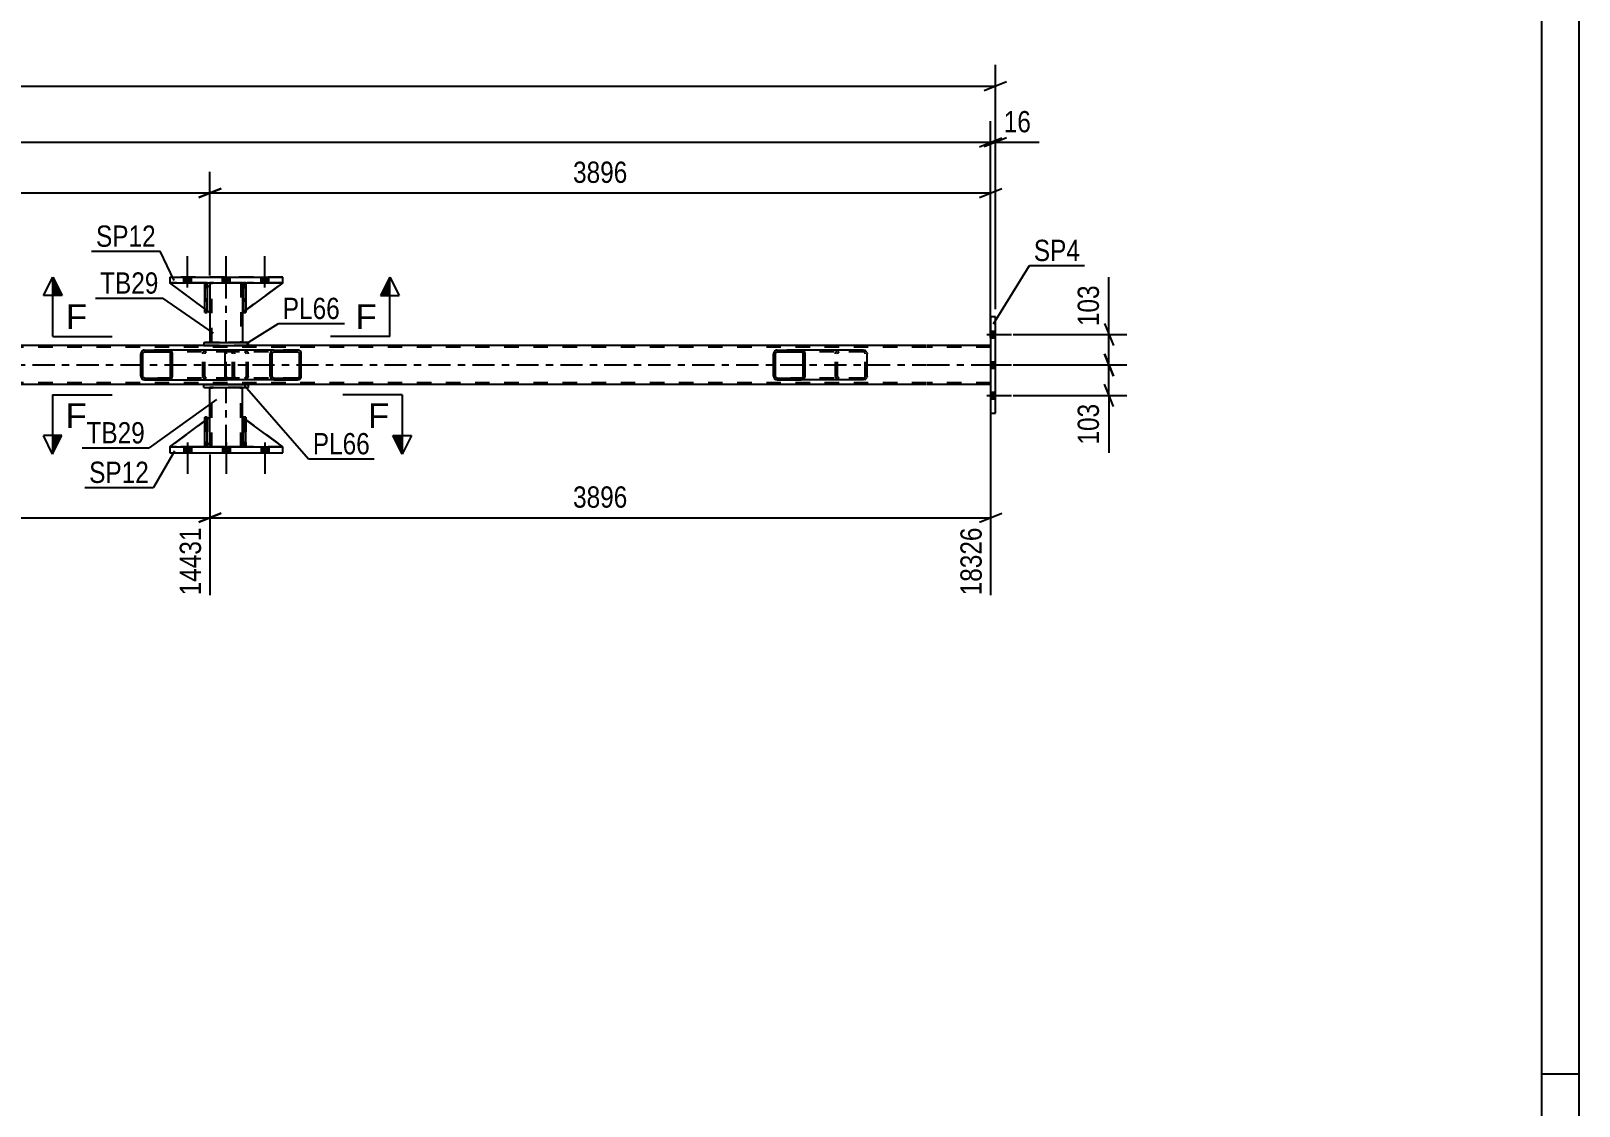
# Model space of a CAD drawing. Header units: millimetres. Extents: x 0 to 841, y 0 to 594.
# Drawn here: x 632.7 to 841, y 144.7 to 289.4 of the extents above; entities that cross this region are included whole.
import ezdxf

# ---------------------------------------------------------------- set-up
doc = ezdxf.new("R2010")
doc.units = ezdxf.units.MM
doc.linetypes.add('DXK_LINE_DOT2', pattern=[3.9198, 1.9599, -1.9599])
doc.linetypes.add('DXK_LINE_DOT3', pattern=[5.9187, 2.979, -0.9799, 0.9799, -0.9799])
doc.styles.add('Arial', font='ARIAL.TTF', dxfattribs={"height": 0.2})
doc.styles.add('Arial Narrow', font='ARIALN.TTF', dxfattribs={"height": 0.2})

# ---------------------------------------------------------------- blocks, each defined once
blk = doc.blocks.new('Unknown-389786769-1133 - 25525')
at = {"color": 5, "linetype": 'Continuous'}
for p, q in [((841, 0), (841, 594)), ((836, 5), (836, 589)), ((841, 149), (836, 149))]:
    blk.add_line(p, q, dxfattribs=at)
blk = doc.blocks.new('Bolt-389786769-3543 - 3540')
at = {"linetype": 'Continuous'}
for points in [[(654.27, 233.44), (653.23, 233.44), (653.23, 232.64), (654.27, 232.64)], [(654.27, 233.44), (653.23, 233.44), (653.23, 232.64), (654.27, 232.64)], [(654.27, 233.44), (653.23, 233.44), (653.23, 232.64), (654.27, 232.64)], [(659.47, 233.44), (658.43, 233.44), (658.43, 232.64), (659.47, 232.64)], [(659.47, 233.44), (658.43, 233.44), (658.43, 232.64), (659.47, 232.64)], [(664.67, 233.44), (663.63, 233.44), (663.63, 232.64), (664.67, 232.64)], [(664.67, 233.44), (663.63, 233.44), (663.63, 232.64), (664.67, 232.64)], [(664.67, 233.44), (663.63, 233.44), (663.63, 232.64), (664.67, 232.64)]]:
    blk.add_hatch(color=1, dxfattribs=at).paths.add_polyline_path(points)
at = {"color": 1, "linetype": 'Continuous'}
for p, q in [((653.23, 233.44), (653.23, 232.64)), ((653.23, 233.44), (653.23, 232.64)), ((653.23, 233.44), (653.23, 232.64)), ((653.75, 234.04), (653.75, 229.84)), ((653.75, 234.04), (653.75, 229.84)), ((653.75, 234.04), (653.75, 229.84)), ((654.27, 233.44), (654.27, 232.64)), ((654.27, 233.44), (654.27, 232.64)), ((654.27, 233.44), (654.27, 232.64)), ((658.43, 233.44), (658.43, 232.64)), ((658.43, 233.44), (658.43, 232.64)), ((658.95, 234.04), (658.95, 229.84)), ((658.95, 234.04), (658.95, 229.84)), ((659.47, 233.44), (659.47, 232.64)), ((659.47, 233.44), (659.47, 232.64)), ((663.63, 233.44), (663.63, 232.64)), ((663.63, 233.44), (663.63, 232.64)), ((663.63, 233.44), (663.63, 232.64)), ((664.15, 234.04), (664.15, 229.84)), ((664.15, 234.04), (664.15, 229.84)), ((664.15, 234.04), (664.15, 229.84)), ((664.67, 233.44), (664.67, 232.64)), ((664.67, 233.44), (664.67, 232.64)), ((664.67, 233.44), (664.67, 232.64))]:
    blk.add_line(p, q, dxfattribs=at)
blk = doc.blocks.new('Bolt-389786769-3560 - 3540')
at = {"linetype": 'Continuous'}
for points in [[(762.45, 248.14), (762.45, 249.02), (761.81, 249.02), (761.81, 248.14)], [(762.45, 248.14), (762.45, 249.02), (761.81, 249.02), (761.81, 248.14)], [(762.45, 248.14), (762.45, 249.02), (761.81, 249.02), (761.81, 248.14)], [(762.45, 244.04), (762.45, 244.92), (761.81, 244.92), (761.81, 244.04)], [(762.45, 244.04), (762.45, 244.92), (761.81, 244.92), (761.81, 244.04)], [(762.45, 239.94), (762.45, 240.82), (761.81, 240.82), (761.81, 239.94)], [(762.45, 239.94), (762.45, 240.82), (761.81, 240.82), (761.81, 239.94)], [(762.45, 239.94), (762.45, 240.82), (761.81, 240.82), (761.81, 239.94)]]:
    blk.add_hatch(color=1, dxfattribs=at).paths.add_polyline_path(points)
at = {"color": 1, "linetype": 'Continuous'}
for p, q in [((761.29, 248.58), (764.61, 248.58)), ((761.29, 248.58), (764.61, 248.58)), ((761.29, 248.58), (764.61, 248.58)), ((761.81, 249.02), (762.45, 249.02)), ((761.81, 249.02), (762.45, 249.02)), ((761.81, 249.02), (762.45, 249.02)), ((761.81, 248.14), (762.45, 248.14)), ((761.81, 248.14), (762.45, 248.14)), ((761.81, 248.14), (762.45, 248.14)), ((761.29, 244.48), (764.61, 244.48)), ((761.29, 244.48), (764.61, 244.48)), ((761.81, 244.92), (762.45, 244.92)), ((761.81, 244.92), (762.45, 244.92)), ((761.81, 244.04), (762.45, 244.04)), ((761.81, 244.04), (762.45, 244.04)), ((761.29, 240.38), (764.61, 240.38)), ((761.29, 240.38), (764.61, 240.38)), ((761.29, 240.38), (764.61, 240.38)), ((761.81, 240.82), (762.45, 240.82)), ((761.81, 240.82), (762.45, 240.82)), ((761.81, 240.82), (762.45, 240.82)), ((761.81, 239.94), (762.45, 239.94)), ((761.81, 239.94), (762.45, 239.94)), ((761.81, 239.94), (762.45, 239.94))]:
    blk.add_line(p, q, dxfattribs=at)
blk = doc.blocks.new('Bolt-389786769-3544 - 3540')
at = {"linetype": 'Continuous'}
for points in [[(653.23, 255.52), (654.27, 255.52), (654.27, 256.32), (653.23, 256.32)], [(653.23, 255.52), (654.27, 255.52), (654.27, 256.32), (653.23, 256.32)], [(653.23, 255.52), (654.27, 255.52), (654.27, 256.32), (653.23, 256.32)], [(658.43, 255.52), (659.47, 255.52), (659.47, 256.32), (658.43, 256.32)], [(658.43, 255.52), (659.47, 255.52), (659.47, 256.32), (658.43, 256.32)], [(663.63, 255.52), (664.67, 255.52), (664.67, 256.32), (663.63, 256.32)], [(663.63, 255.52), (664.67, 255.52), (664.67, 256.32), (663.63, 256.32)], [(663.63, 255.52), (664.67, 255.52), (664.67, 256.32), (663.63, 256.32)]]:
    blk.add_hatch(color=1, dxfattribs=at).paths.add_polyline_path(points)
at = {"color": 1, "linetype": 'Continuous'}
for p, q in [((653.75, 254.92), (653.75, 259.12)), ((653.75, 254.92), (653.75, 259.12)), ((653.75, 254.92), (653.75, 259.12)), ((658.95, 254.92), (658.95, 259.12)), ((658.95, 254.92), (658.95, 259.12)), ((664.15, 254.92), (664.15, 259.12)), ((664.15, 254.92), (664.15, 259.12)), ((664.15, 254.92), (664.15, 259.12)), ((653.23, 255.52), (653.23, 256.32)), ((653.23, 255.52), (653.23, 256.32)), ((653.23, 255.52), (653.23, 256.32)), ((654.27, 255.52), (654.27, 256.32)), ((654.27, 255.52), (654.27, 256.32)), ((654.27, 255.52), (654.27, 256.32)), ((658.43, 255.52), (658.43, 256.32)), ((658.43, 255.52), (658.43, 256.32)), ((659.47, 255.52), (659.47, 256.32)), ((659.47, 255.52), (659.47, 256.32)), ((663.63, 255.52), (663.63, 256.32)), ((663.63, 255.52), (663.63, 256.32)), ((663.63, 255.52), (663.63, 256.32)), ((664.67, 255.52), (664.67, 256.32)), ((664.67, 255.52), (664.67, 256.32)), ((664.67, 255.52), (664.67, 256.32))]:
    blk.add_line(p, q, dxfattribs=at)
blk = doc.blocks.new('Part-389786769-3571 - 3540')
at = {"color": 2, "linetype": 'Continuous'}
for p, q in [((661.15, 237.44), (661.15, 237.44)), ((661.15, 234.04), (661.15, 237.44)), ((661.28, 237.35), (661.15, 237.44)), ((666.55, 233.44), (661.6, 237.11)), ((661.15, 234.04), (661.15, 234.04)), ((661.28, 233.92), (661.15, 234.04)), ((661.75, 233.44), (661.6, 233.6))]:
    blk.add_line(p, q, dxfattribs=at)
at = {"color": 7, "linetype": 'DXK_LINE_DOT2'}
for p, q in [((661.15, 234.04), (661.15, 237.44)), ((661.6, 237.11), (661.28, 237.35)), ((661.75, 233.44), (661.15, 234.04)), ((661.6, 233.6), (661.28, 233.92)), ((666.55, 233.44), (661.75, 233.44))]:
    blk.add_line(p, q, dxfattribs=at)
blk = doc.blocks.new('Part-389786769-3574 - 3540')
at = {"color": 7, "linetype": 'DXK_LINE_DOT2'}
for p, q in [((661.15, 234.04), (661.15, 237.44)), ((661.15, 237.44), (666.55, 233.44)), ((661.15, 237.44), (661.15, 234.04)), ((661.75, 233.44), (661.15, 234.04)), ((661.15, 234.04), (661.15, 234.04)), ((661.15, 234.04), (661.75, 233.44)), ((666.55, 233.44), (661.75, 233.44))]:
    blk.add_line(p, q, dxfattribs=at)
blk = doc.blocks.new('Part-389786769-3577 - 3540')
at = {"color": 7, "linetype": 'DXK_LINE_DOT2'}
for p, q in [((661.15, 254.92), (661.75, 255.52)), ((661.15, 254.92), (661.15, 251.52)), ((661.6, 255.37), (661.28, 255.05)), ((666.55, 255.52), (661.75, 255.52)), ((661.15, 251.52), (661.6, 251.85))]:
    blk.add_line(p, q, dxfattribs=at)
at = {"color": 2, "linetype": 'Continuous'}
for p, q in [((661.28, 255.05), (661.15, 254.92)), ((661.15, 254.92), (661.15, 251.52)), ((661.15, 254.92), (661.15, 254.92)), ((661.75, 255.52), (661.6, 255.37)), ((666.55, 255.52), (661.6, 251.85)), ((661.28, 251.62), (661.15, 251.52))]:
    blk.add_line(p, q, dxfattribs=at)
blk = doc.blocks.new('Part-389786769-3580 - 3540')
at = {"color": 7, "linetype": 'DXK_LINE_DOT2'}
for p, q in [((661.75, 255.52), (661.15, 254.92)), ((661.15, 251.52), (666.55, 255.52)), ((661.15, 254.92), (661.75, 255.52)), ((661.15, 254.92), (661.15, 251.52)), ((661.15, 254.92), (661.15, 254.92)), ((661.15, 254.92), (661.15, 251.52)), ((666.55, 255.52), (661.75, 255.52))]:
    blk.add_line(p, q, dxfattribs=at)
blk = doc.blocks.new('Part-389786769-3690 - 3540')
at = {"color": 2, "linetype": 'Continuous'}
for p, q in [((651.35, 233.44), (656.08, 236.94)), ((656.75, 237.44), (656.4, 237.18)), ((656.75, 234.04), (656.75, 237.44)), ((656.75, 234.04), (656.4, 233.69))]:
    blk.add_line(p, q, dxfattribs=at)
at = {"color": 7, "linetype": 'DXK_LINE_DOT2'}
for p, q in [((656.4, 237.18), (656.08, 236.94)), ((651.35, 233.44), (651.35, 233.44)), ((656.15, 233.44), (651.35, 233.44)), ((651.35, 233.44), (651.35, 233.44)), ((656.4, 233.69), (656.15, 233.44))]:
    blk.add_line(p, q, dxfattribs=at)
blk = doc.blocks.new('Part-389786769-3696 - 3540')
at = {"color": 2, "linetype": 'Continuous'}
for p, q in [((656.08, 252.02), (651.35, 255.52)), ((656.4, 255.28), (656.75, 254.92)), ((656.75, 254.92), (656.75, 251.52)), ((656.75, 251.52), (656.4, 251.78))]:
    blk.add_line(p, q, dxfattribs=at)
at = {"color": 7, "linetype": 'DXK_LINE_DOT2'}
for p, q in [((656.15, 255.52), (651.35, 255.52)), ((656.4, 255.28), (656.15, 255.52)), ((656.4, 251.78), (656.08, 252.02))]:
    blk.add_line(p, q, dxfattribs=at)
blk = doc.blocks.new('Part-389786769-3634 - 3540')
at = {"color": 7, "linetype": 'DXK_LINE_DOT2'}
for p, q in [((753.19, 246.88), (94.28, 246.88)), ((661.95, 247.12), (655.95, 247.12)), ((761.81, 246.88), (753.29, 246.88)), ((761.81, 247.12), (761.81, 241.84)), ((753.19, 242.08), (94.28, 242.08)), ((761.81, 242.08), (753.29, 242.08))]:
    blk.add_line(p, q, dxfattribs=at)
at = {"color": 2, "linetype": 'Continuous'}
for p, q in [((655.95, 247.12), (491.68, 247.12)), ((753.19, 247.12), (661.95, 247.12)), ((761.81, 247.12), (753.29, 247.12)), ((753.19, 241.84), (236.27, 241.84)), ((761.81, 241.84), (753.29, 241.84))]:
    blk.add_line(p, q, dxfattribs=at)
at = {"color": 7, "linetype": 'DXK_LINE_DOT3'}
for p, q in [((94.28, 244.48), (753.19, 244.48)), ((753.29, 244.48), (761.81, 244.48))]:
    blk.add_line(p, q, dxfattribs=at)
blk = doc.blocks.new('Part-389786769-3745 - 3540')
at = {"color": 7, "linetype": 'DXK_LINE_DOT2'}
for p, q in [((661.28, 254.92), (661.28, 255.52)), ((661.28, 255.52), (661.28, 255.52)), ((661.28, 255.52), (661.28, 251.52)), ((661.28, 255.52), (661.6, 255.52)), ((661.28, 251.52), (661.28, 254.92)), ((661.28, 254.92), (661.6, 254.92)), ((661.6, 255.52), (661.6, 254.92)), ((661.6, 251.52), (661.6, 255.52)), ((661.6, 254.92), (661.6, 251.52)), ((661.28, 251.52), (661.6, 251.52))]:
    blk.add_line(p, q, dxfattribs=at)
blk = doc.blocks.new('Part-389786769-3747 - 3540')
at = {"color": 2, "linetype": 'Continuous'}
for p, q in [((661.6, 255.52), (661.28, 255.52)), ((661.28, 251.52), (661.28, 255.52)), ((661.6, 255.52), (661.6, 255.52)), ((661.6, 255.52), (661.6, 251.52)), ((661.6, 251.52), (661.28, 251.52))]:
    blk.add_line(p, q, dxfattribs=at)
at = {"color": 7, "linetype": 'DXK_LINE_DOT2'}
for p, q in [((661.28, 255.52), (661.28, 254.92)), ((661.6, 254.92), (661.28, 254.92)), ((661.28, 254.92), (661.28, 251.52)), ((661.6, 254.92), (661.6, 255.52)), ((661.6, 251.52), (661.6, 254.92))]:
    blk.add_line(p, q, dxfattribs=at)
blk = doc.blocks.new('Part-389786769-3687 - 3540')
at = {"color": 7, "linetype": 'DXK_LINE_DOT2'}
for p, q in [((656.75, 237.44), (651.35, 233.44)), ((656.75, 234.04), (656.75, 237.44)), ((651.35, 233.44), (656.15, 233.44)), ((656.15, 233.44), (656.75, 234.04))]:
    blk.add_line(p, q, dxfattribs=at)
blk = doc.blocks.new('Part-389786769-3693 - 3540')
at = {"color": 7, "linetype": 'DXK_LINE_DOT2'}
for p, q in [((656.75, 251.52), (651.35, 255.52)), ((651.35, 255.52), (656.15, 255.52)), ((656.15, 255.52), (656.75, 254.92)), ((656.75, 254.92), (656.75, 251.52))]:
    blk.add_line(p, q, dxfattribs=at)
blk = doc.blocks.new('Part-389786769-3744 - 3540')
at = {"color": 2, "linetype": 'Continuous'}
for p, q in [((762.45, 250.98), (761.81, 250.98)), ((761.81, 250.98), (761.81, 237.98)), ((762.45, 237.98), (762.45, 250.98)), ((761.81, 237.98), (762.45, 237.98))]:
    blk.add_line(p, q, dxfattribs=at)
at = {"color": 7, "linetype": 'DXK_LINE_DOT2'}
for p, q in [((761.81, 250.98), (761.81, 237.98)), ((762.45, 237.98), (762.45, 250.98))]:
    blk.add_line(p, q, dxfattribs=at)
blk = doc.blocks.new('Part-389786769-3756 - 3540')
at = {"linetype": 'Continuous'}
h = blk.add_hatch(dxfattribs=at)
h.set_pattern_fill('', scale=0.7, style=0, pattern_type=0)
h.set_pattern_definition([(45, (736.8034, 246.1866), (-1.57154, 1.57154), [])])
h.paths.add_polyline_path([(736.84, 246), (736.8, 246.19), (736.69, 246.34), (736.53, 246.45), (736.33, 246.48), (733.1, 246.48), (732.9, 246.45), (732.74, 246.34), (732.62, 246.19), (732.59, 246), (732.59, 242.96), (732.62, 242.78), (732.74, 242.62), (732.9, 242.52), (733.1, 242.48), (736.33, 242.48), (736.53, 242.52), (736.69, 242.62), (736.8, 242.78), (736.84, 242.96)])
h.paths.add_polyline_path([(736.57, 242.87), (736.51, 242.79), (736.43, 242.74), (736.33, 242.72), (733.1, 242.72), (733, 242.74), (732.92, 242.79), (732.86, 242.87), (732.84, 242.96), (732.84, 246), (732.86, 246.09), (732.92, 246.17), (733, 246.22), (733.1, 246.24), (736.33, 246.24), (736.43, 246.22), (736.51, 246.17), (736.57, 246.09), (736.59, 246), (736.59, 242.96)])
at = {"color": 2, "linetype": 'Continuous'}
for p, q in [((732.62, 246.19), (732.59, 246)), ((732.59, 242.96), (732.59, 246)), ((732.84, 246), (732.86, 246.09)), ((732.84, 242.96), (732.84, 246)), ((732.86, 246.09), (732.92, 246.17)), ((733.1, 246.48), (732.9, 246.45)), ((732.92, 246.17), (733, 246.22)), ((733, 246.22), (733.1, 246.24)), ((733.1, 246.48), (736.33, 246.48)), ((733.1, 246.24), (736.33, 246.24)), ((744.68, 246.48), (736.33, 246.48)), ((736.53, 246.45), (736.33, 246.48)), ((736.33, 246.24), (736.43, 246.22)), ((736.43, 246.22), (736.51, 246.17)), ((736.51, 246.17), (736.57, 246.09)), ((736.57, 246.09), (736.59, 246)), ((736.59, 242.96), (736.59, 246)), ((736.84, 246), (736.8, 246.19)), ((736.84, 242.96), (736.84, 246)), ((744.68, 246.48), (744.88, 246.45)), ((745.15, 246.19), (745.19, 246)), ((745.19, 242.96), (745.19, 246)), ((732.59, 242.96), (732.62, 242.78)), ((732.86, 242.87), (732.84, 242.96)), ((732.92, 242.79), (732.86, 242.87)), ((732.9, 242.52), (733.1, 242.48)), ((733, 242.74), (732.92, 242.79)), ((733.1, 242.72), (733, 242.74)), ((733.1, 242.72), (736.33, 242.72)), ((733.1, 242.48), (736.33, 242.48)), ((736.43, 242.74), (736.33, 242.72)), ((736.33, 242.48), (736.53, 242.52)), ((744.68, 242.48), (736.33, 242.48)), ((736.51, 242.79), (736.43, 242.74)), ((736.57, 242.87), (736.51, 242.79)), ((736.59, 242.96), (736.57, 242.87)), ((736.8, 242.78), (736.84, 242.96)), ((744.88, 242.52), (744.68, 242.48)), ((745.19, 242.96), (745.15, 242.78))]:
    blk.add_line(p, q, dxfattribs=at)
at = {"color": 7, "linetype": 'DXK_LINE_DOT2'}
for p, q in [((736.33, 246.48), (733.1, 246.48)), ((744.68, 246.24), (733.1, 246.24)), ((740.93, 246), (740.97, 246.19)), ((740.93, 242.96), (740.93, 246)), ((741.21, 246.09), (741.19, 246)), ((741.19, 242.96), (741.19, 246)), ((741.27, 246.17), (741.21, 246.09)), ((741.25, 246.45), (741.45, 246.48)), ((741.27, 246.17), (741.29, 246.19)), ((741.29, 246.19), (741.35, 246.22)), ((741.35, 246.22), (741.45, 246.24)), ((744.78, 246.22), (744.68, 246.24)), ((744.86, 246.17), (744.78, 246.22)), ((744.92, 246.09), (744.86, 246.17)), ((744.94, 246), (744.92, 246.09)), ((744.94, 242.96), (744.94, 246)), ((744.68, 242.72), (733.1, 242.72)), ((733.1, 242.48), (736.33, 242.48)), ((740.97, 242.78), (740.93, 242.96)), ((741.19, 242.96), (741.21, 242.87)), ((741.21, 242.87), (741.27, 242.79)), ((741.45, 242.48), (741.25, 242.52)), ((741.27, 242.79), (741.29, 242.78)), ((741.29, 242.78), (741.35, 242.74)), ((741.35, 242.74), (741.45, 242.72)), ((744.68, 242.72), (744.78, 242.74)), ((744.78, 242.74), (744.86, 242.79)), ((744.86, 242.79), (744.92, 242.87)), ((744.92, 242.87), (744.94, 242.96))]:
    blk.add_line(p, q, dxfattribs=at)
at = {"color": 2, "linetype": 'Continuous'}
for centre, start, end in [((733.08, 245.98), 110.7583, 155.68), ((736.35, 245.98), 24.32, 69.2417), ((744.7, 245.98), 24.3199, 69.2417), ((733.08, 242.98), 204.32, 249.2417), ((736.35, 242.98), 290.7583, 335.68), ((744.7, 242.98), 290.7583, 335.68)]:
    blk.add_arc(centre, 0.496, start, end, dxfattribs=at)
at = {"color": 7, "linetype": 'DXK_LINE_DOT2'}
for centre, start, end in [((741.43, 245.98), 110.7583, 155.68), ((741.43, 242.98), 204.3199, 249.2417)]:
    blk.add_arc(centre, 0.496, start, end, dxfattribs=at)
blk = doc.blocks.new('Part-389786769-3769 - 3540')
at = {"linetype": 'Continuous'}
h = blk.add_hatch(dxfattribs=at)
h.set_pattern_fill('', scale=0.7, style=0, pattern_type=0)
h.set_pattern_definition([(45, (669.0144, 246.1866), (-1.57154, 1.57154), [])])
h.paths.add_polyline_path([(669.05, 246), (669.01, 246.19), (668.91, 246.34), (668.74, 246.45), (668.55, 246.48), (665.37, 246.48), (665.17, 246.45), (665.01, 246.34), (664.9, 246.19), (664.86, 246), (664.86, 242.96), (664.9, 242.78), (665.01, 242.62), (665.17, 242.52), (665.37, 242.48), (668.55, 242.48), (668.74, 242.52), (668.91, 242.62), (669.01, 242.78), (669.05, 242.96)])
h.paths.add_polyline_path([(668.78, 242.87), (668.73, 242.79), (668.65, 242.74), (668.55, 242.72), (665.37, 242.72), (665.27, 242.74), (665.19, 242.79), (665.13, 242.87), (665.11, 242.96), (665.11, 246), (665.13, 246.09), (665.19, 246.17), (665.27, 246.22), (665.37, 246.24), (668.55, 246.24), (668.65, 246.22), (668.73, 246.17), (668.78, 246.09), (668.8, 246), (668.8, 242.96)])
at = {"color": 2, "linetype": 'Continuous'}
for p, q in [((658.79, 246), (658.81, 246.19)), ((658.79, 242.96), (658.79, 246)), ((658.81, 246.19), (658.87, 246.34)), ((658.87, 246.34), (658.96, 246.45)), ((658.96, 246.45), (659.07, 246.48)), ((665.37, 246.48), (659.07, 246.48)), ((664.9, 246.19), (664.86, 246)), ((664.86, 242.96), (664.86, 246)), ((665.11, 246), (665.13, 246.09)), ((665.11, 242.96), (665.11, 246)), ((665.13, 246.09), (665.19, 246.17)), ((665.37, 246.48), (665.17, 246.45)), ((665.19, 246.17), (665.27, 246.22)), ((665.27, 246.22), (665.37, 246.24)), ((665.37, 246.48), (668.55, 246.48)), ((665.37, 246.24), (668.55, 246.24)), ((668.74, 246.45), (668.55, 246.48)), ((668.55, 246.24), (668.65, 246.22)), ((668.65, 246.22), (668.73, 246.17)), ((668.73, 246.17), (668.78, 246.09)), ((668.78, 246.09), (668.8, 246)), ((668.8, 242.96), (668.8, 246)), ((669.05, 246), (669.01, 246.19)), ((669.05, 242.96), (669.05, 246)), ((658.81, 242.78), (658.79, 242.96)), ((658.87, 242.62), (658.81, 242.78)), ((658.96, 242.52), (658.87, 242.62)), ((659.07, 242.48), (658.96, 242.52)), ((665.37, 242.48), (659.07, 242.48)), ((664.86, 242.96), (664.9, 242.78)), ((665.13, 242.87), (665.11, 242.96)), ((665.19, 242.79), (665.13, 242.87)), ((665.17, 242.52), (665.37, 242.48)), ((665.27, 242.74), (665.19, 242.79)), ((665.37, 242.72), (665.27, 242.74)), ((665.37, 242.72), (668.55, 242.72)), ((665.37, 242.48), (668.55, 242.48)), ((668.65, 242.74), (668.55, 242.72)), ((668.55, 242.48), (668.74, 242.52)), ((668.73, 242.79), (668.65, 242.74)), ((668.78, 242.87), (668.73, 242.79)), ((668.8, 242.96), (668.78, 242.87)), ((669.01, 242.78), (669.05, 242.96))]:
    blk.add_line(p, q, dxfattribs=at)
at = {"color": 7, "linetype": 'DXK_LINE_DOT2'}
for p, q in [((658.94, 246.09), (658.93, 246)), ((658.93, 242.96), (658.93, 246)), ((658.97, 246.17), (658.94, 246.09)), ((659.01, 246.22), (658.97, 246.17)), ((659.07, 246.24), (659.01, 246.22)), ((668.55, 246.24), (659.07, 246.24)), ((660.06, 246.24), (660.06, 246.48)), ((661.4, 246.48), (661.59, 246.45)), ((661.5, 246.22), (661.4, 246.24)), ((661.58, 246.17), (661.5, 246.22)), ((661.63, 246.09), (661.58, 246.17)), ((661.65, 246), (661.63, 246.09)), ((661.65, 242.96), (661.65, 246)), ((661.86, 246.19), (661.9, 246)), ((661.9, 242.96), (661.9, 246)), ((668.55, 246.48), (665.37, 246.48)), ((658.93, 242.96), (658.94, 242.87)), ((658.94, 242.87), (658.97, 242.79)), ((658.97, 242.79), (659.01, 242.74)), ((659.01, 242.74), (659.07, 242.72)), ((668.55, 242.72), (659.07, 242.72)), ((660.06, 242.48), (660.06, 242.72)), ((661.4, 242.72), (661.5, 242.74)), ((661.59, 242.52), (661.4, 242.48)), ((661.5, 242.74), (661.58, 242.79)), ((661.58, 242.79), (661.63, 242.87)), ((661.63, 242.87), (661.65, 242.96)), ((661.9, 242.96), (661.86, 242.78)), ((668.55, 242.48), (665.37, 242.48))]:
    blk.add_line(p, q, dxfattribs=at)
for centre, start, end in [((661.41, 245.99), 23.8494, 68.8059), ((661.41, 242.98), 291.1941, 336.1506)]:
    blk.add_arc(centre, 0.492, start, end, dxfattribs=at)
at = {"color": 2, "linetype": 'Continuous'}
for centre, start, end in [((665.35, 245.99), 111.1941, 156.1506), ((668.56, 245.99), 23.8494, 68.8059), ((665.35, 242.98), 203.8494, 248.8059), ((668.56, 242.98), 291.1941, 336.1506)]:
    blk.add_arc(centre, 0.492, start, end, dxfattribs=at)
blk = doc.blocks.new('Part-389786769-3771 - 3540')
at = {"color": 7, "linetype": 'DXK_LINE_DOT2'}
for p, q in [((656.08, 254.92), (656.08, 255.52)), ((656.08, 255.52), (656.08, 255.52)), ((656.08, 255.52), (656.08, 251.52)), ((656.08, 255.52), (656.4, 255.52)), ((656.08, 251.52), (656.08, 254.92)), ((656.08, 254.92), (656.4, 254.92)), ((656.4, 255.52), (656.4, 254.92)), ((656.4, 251.52), (656.4, 255.52)), ((656.4, 254.92), (656.4, 251.52)), ((656.08, 251.52), (656.4, 251.52))]:
    blk.add_line(p, q, dxfattribs=at)
blk = doc.blocks.new('Part-389786769-3794 - 3540')
at = {"color": 7, "linetype": 'DXK_LINE_DOT2'}
for p, q in [((661.6, 237.44), (661.28, 237.44)), ((661.28, 234.04), (661.28, 237.44)), ((661.28, 237.35), (661.28, 233.44)), ((661.6, 237.44), (661.6, 234.04)), ((661.6, 233.44), (661.6, 237.44)), ((661.6, 234.04), (661.28, 234.04)), ((661.28, 233.44), (661.28, 234.04)), ((661.6, 233.44), (661.28, 233.44)), ((661.6, 234.04), (661.6, 233.44)), ((661.6, 233.44), (661.6, 233.44))]:
    blk.add_line(p, q, dxfattribs=at)
blk = doc.blocks.new('Part-389786769-3796 - 3540')
at = {"color": 2, "linetype": 'Continuous'}
for p, q in [((661.28, 233.44), (661.28, 237.44)), ((661.28, 237.44), (661.6, 237.44)), ((661.6, 233.44), (661.6, 237.44)), ((661.28, 233.44), (661.28, 233.44)), ((661.6, 233.44), (661.28, 233.44))]:
    blk.add_line(p, q, dxfattribs=at)
at = {"color": 7, "linetype": 'DXK_LINE_DOT2'}
for p, q in [((661.28, 237.44), (661.28, 234.04)), ((661.6, 234.04), (661.6, 237.44)), ((661.28, 234.04), (661.28, 233.44)), ((661.28, 234.04), (661.6, 234.04)), ((661.28, 233.44), (661.28, 233.44)), ((661.6, 233.44), (661.6, 234.04))]:
    blk.add_line(p, q, dxfattribs=at)
blk = doc.blocks.new('Part-389786769-3798 - 3540')
at = {"linetype": 'Continuous'}
h = blk.add_hatch(dxfattribs=at)
h.set_pattern_fill('', scale=0.7, style=0, pattern_type=0)
h.set_pattern_definition([(45, (651.6692, 246.1866), (-1.57154, 1.57154), [])])
h.paths.add_polyline_path([(651.71, 246), (651.67, 246.19), (651.56, 246.34), (651.39, 246.45), (651.2, 246.48), (647.96, 246.48), (647.77, 246.45), (647.6, 246.34), (647.49, 246.19), (647.45, 246), (647.45, 242.96), (647.49, 242.78), (647.6, 242.62), (647.77, 242.52), (647.96, 242.48), (651.2, 242.48), (651.39, 242.52), (651.56, 242.62), (651.67, 242.78), (651.71, 242.96)])
h.paths.add_polyline_path([(651.43, 242.87), (651.38, 242.79), (651.3, 242.74), (651.2, 242.72), (647.96, 242.72), (647.86, 242.74), (647.78, 242.79), (647.73, 242.87), (647.71, 242.96), (647.71, 246), (647.73, 246.09), (647.78, 246.17), (647.86, 246.22), (647.96, 246.24), (651.2, 246.24), (651.3, 246.22), (651.38, 246.17), (651.43, 246.09), (651.45, 246), (651.45, 242.96)])
at = {"color": 2, "linetype": 'Continuous'}
for p, q in [((647.49, 246.19), (647.45, 246)), ((647.45, 242.96), (647.45, 246)), ((647.71, 246), (647.73, 246.09)), ((647.71, 242.96), (647.71, 246)), ((647.73, 246.09), (647.78, 246.17)), ((647.96, 246.48), (647.77, 246.45)), ((647.78, 246.17), (647.86, 246.22)), ((647.86, 246.22), (647.96, 246.24)), ((647.96, 246.48), (651.2, 246.48)), ((647.96, 246.24), (651.2, 246.24)), ((659.07, 246.48), (651.2, 246.48)), ((651.39, 246.45), (651.2, 246.48)), ((651.2, 246.24), (651.3, 246.22)), ((651.3, 246.22), (651.38, 246.17)), ((651.38, 246.17), (651.43, 246.09)), ((651.43, 246.09), (651.45, 246)), ((651.45, 242.96), (651.45, 246)), ((651.71, 246), (651.67, 246.19)), ((651.71, 242.96), (651.71, 246)), ((647.45, 242.96), (647.49, 242.78)), ((647.73, 242.87), (647.71, 242.96)), ((647.78, 242.79), (647.73, 242.87)), ((647.77, 242.52), (647.96, 242.48)), ((647.86, 242.74), (647.78, 242.79)), ((647.96, 242.72), (647.86, 242.74)), ((647.96, 242.72), (651.2, 242.72)), ((647.96, 242.48), (651.2, 242.48)), ((651.3, 242.74), (651.2, 242.72)), ((651.2, 242.48), (651.39, 242.52)), ((651.2, 242.48), (659.07, 242.48)), ((651.38, 242.79), (651.3, 242.74)), ((651.43, 242.87), (651.38, 242.79)), ((651.45, 242.96), (651.43, 242.87)), ((651.67, 242.78), (651.71, 242.96))]:
    blk.add_line(p, q, dxfattribs=at)
at = {"color": 7, "linetype": 'DXK_LINE_DOT2'}
for p, q in [((651.2, 246.48), (647.96, 246.48)), ((659.55, 246.24), (647.96, 246.24)), ((655.8, 246), (655.84, 246.19)), ((655.8, 242.96), (655.8, 246)), ((656.08, 246.09), (656.06, 246)), ((656.06, 242.96), (656.06, 246)), ((656.13, 246.17), (656.08, 246.09)), ((656.12, 246.45), (656.31, 246.48)), ((656.21, 246.22), (656.13, 246.17)), ((656.31, 246.24), (656.21, 246.22)), ((659.55, 246.48), (659.07, 246.48)), ((659.55, 246.48), (659.74, 246.45)), ((659.64, 246.22), (659.55, 246.24)), ((659.73, 246.17), (659.64, 246.22)), ((659.78, 246.09), (659.73, 246.17)), ((659.8, 246), (659.78, 246.09)), ((659.8, 242.96), (659.8, 246)), ((660.02, 246.19), (660.06, 246)), ((660.06, 242.96), (660.06, 246)), ((659.55, 242.72), (647.96, 242.72)), ((647.96, 242.48), (651.2, 242.48)), ((655.84, 242.78), (655.8, 242.96)), ((656.06, 242.96), (656.08, 242.87)), ((656.08, 242.87), (656.13, 242.79)), ((656.31, 242.48), (656.12, 242.52)), ((656.13, 242.79), (656.21, 242.74)), ((656.21, 242.74), (656.31, 242.72)), ((659.55, 242.48), (659.07, 242.48)), ((659.55, 242.72), (659.64, 242.74)), ((659.74, 242.52), (659.55, 242.48)), ((659.64, 242.74), (659.73, 242.79)), ((659.73, 242.79), (659.78, 242.87)), ((659.78, 242.87), (659.8, 242.96)), ((660.06, 242.96), (660.02, 242.78))]:
    blk.add_line(p, q, dxfattribs=at)
at = {"color": 2, "linetype": 'Continuous'}
for centre, start, end in [((647.94, 245.98), 110.7583, 155.68), ((651.22, 245.98), 24.32, 69.2417), ((647.94, 242.98), 204.32, 249.2417), ((651.22, 242.98), 290.7583, 335.68)]:
    blk.add_arc(centre, 0.496, start, end, dxfattribs=at)
at = {"color": 7, "linetype": 'DXK_LINE_DOT2'}
for centre, start, end in [((656.29, 245.98), 110.7583, 155.68), ((659.57, 245.98), 24.3199, 69.2417), ((656.29, 242.98), 204.3199, 249.2417), ((659.57, 242.98), 290.7583, 335.68)]:
    blk.add_arc(centre, 0.496, start, end, dxfattribs=at)
blk = doc.blocks.new('Part-389786769-3811 - 3540')
at = {"color": 2, "linetype": 'Continuous'}
for p, q in [((651.35, 233.44), (666.55, 233.44)), ((651.35, 233.44), (651.35, 232.64)), ((666.55, 232.64), (666.55, 233.44)), ((651.35, 232.64), (666.55, 232.64))]:
    blk.add_line(p, q, dxfattribs=at)
at = {"color": 7, "linetype": 'DXK_LINE_DOT2'}
for p, q in [((666.55, 233.44), (651.35, 233.44)), ((651.35, 232.64), (666.55, 232.64))]:
    blk.add_line(p, q, dxfattribs=at)
blk = doc.blocks.new('Part-389786769-3816 - 3540')
at = {"color": 2, "linetype": 'Continuous'}
for p, q in [((651.35, 256.32), (666.55, 256.32)), ((651.35, 256.32), (651.35, 255.52)), ((666.55, 255.52), (666.55, 256.32)), ((651.35, 255.52), (666.55, 255.52))]:
    blk.add_line(p, q, dxfattribs=at)
at = {"color": 7, "linetype": 'DXK_LINE_DOT2'}
for p, q in [((666.55, 256.32), (651.35, 256.32)), ((651.35, 255.52), (666.55, 255.52))]:
    blk.add_line(p, q, dxfattribs=at)
blk = doc.blocks.new('Part-389786769-3827 - 3540')
at = {"color": 2, "linetype": 'Continuous'}
for p, q in [((656.4, 255.52), (656.08, 255.52)), ((656.08, 251.52), (656.08, 255.52)), ((656.4, 255.52), (656.4, 255.52)), ((656.4, 255.52), (656.4, 251.52)), ((656.4, 251.52), (656.08, 251.52))]:
    blk.add_line(p, q, dxfattribs=at)
at = {"color": 7, "linetype": 'DXK_LINE_DOT2'}
for p, q in [((656.08, 255.52), (656.08, 254.92)), ((656.4, 254.92), (656.08, 254.92)), ((656.08, 254.92), (656.08, 251.52)), ((656.4, 254.92), (656.4, 255.52)), ((656.4, 251.52), (656.4, 254.92))]:
    blk.add_line(p, q, dxfattribs=at)
blk = doc.blocks.new('Part-389786769-3832 - 3540')
at = {"color": 2, "linetype": 'Continuous'}
for p, q in [((656.75, 237.44), (656.75, 241.44)), ((661.15, 237.44), (661.15, 241.44)), ((656.75, 233.44), (656.75, 234.04)), ((661.15, 233.44), (661.15, 234.04))]:
    blk.add_line(p, q, dxfattribs=at)
at = {"color": 7, "linetype": 'DXK_LINE_DOT2'}
for p, q in [((661.15, 241.44), (656.75, 241.44)), ((656.99, 233.44), (656.99, 241.44)), ((660.91, 233.44), (660.91, 241.44)), ((656.75, 234.04), (656.75, 237.44)), ((661.15, 234.04), (661.15, 237.44)), ((661.15, 233.44), (656.75, 233.44)), ((657.23, 233.44), (660.67, 233.44))]:
    blk.add_line(p, q, dxfattribs=at)
at = {"color": 7, "linetype": 'DXK_LINE_DOT3'}
blk.add_line((658.95, 233.44), (658.95, 241.44), dxfattribs=at)
blk = doc.blocks.new('Part-389786769-3837 - 3540')
at = {"color": 2, "linetype": 'Continuous'}
for p, q in [((655.95, 241.44), (655.95, 241.84)), ((655.95, 241.84), (661.95, 241.84)), ((661.95, 241.44), (661.95, 241.84)), ((655.95, 241.44), (661.95, 241.44))]:
    blk.add_line(p, q, dxfattribs=at)
at = {"color": 7, "linetype": 'DXK_LINE_DOT2'}
for p, q in [((655.95, 241.84), (661.95, 241.84)), ((655.95, 241.44), (655.95, 241.44)), ((655.95, 241.44), (661.95, 241.44)), ((661.95, 241.44), (661.95, 241.44))]:
    blk.add_line(p, q, dxfattribs=at)
blk = doc.blocks.new('Part-389786769-3842 - 3540')
at = {"color": 2, "linetype": 'Continuous'}
for p, q in [((655.95, 247.52), (655.95, 247.12)), ((655.95, 247.52), (661.95, 247.52)), ((655.95, 247.12), (661.95, 247.12)), ((661.95, 247.12), (661.95, 247.52))]:
    blk.add_line(p, q, dxfattribs=at)
at = {"color": 7, "linetype": 'DXK_LINE_DOT2'}
for p, q in [((661.95, 247.52), (655.95, 247.52)), ((655.95, 247.12), (661.95, 247.12))]:
    blk.add_line(p, q, dxfattribs=at)
blk = doc.blocks.new('Part-389786769-3847 - 3540')
at = {"color": 2, "linetype": 'Continuous'}
for p, q in [((656.75, 255.52), (656.75, 254.92)), ((661.15, 255.52), (661.15, 254.92)), ((656.75, 251.52), (656.75, 247.52)), ((661.15, 251.52), (661.15, 247.52))]:
    blk.add_line(p, q, dxfattribs=at)
at = {"color": 7, "linetype": 'DXK_LINE_DOT2'}
for p, q in [((661.15, 255.52), (656.75, 255.52)), ((656.75, 254.92), (656.75, 251.52)), ((656.99, 247.52), (656.99, 255.52)), ((660.91, 255.52), (660.91, 247.52)), ((661.15, 254.92), (661.15, 251.52)), ((661.15, 247.52), (656.75, 247.52))]:
    blk.add_line(p, q, dxfattribs=at)
at = {"color": 7, "linetype": 'DXK_LINE_DOT3'}
blk.add_line((658.95, 247.52), (658.95, 255.52), dxfattribs=at)
blk = doc.blocks.new('Part-389786769-3854 - 3540')
at = {"color": 2, "linetype": 'Continuous'}
for p, q in [((656.08, 233.44), (656.08, 237.44)), ((656.08, 237.44), (656.4, 237.44)), ((656.4, 233.44), (656.4, 237.44)), ((656.08, 233.44), (656.08, 233.44)), ((656.4, 233.44), (656.08, 233.44))]:
    blk.add_line(p, q, dxfattribs=at)
at = {"color": 7, "linetype": 'DXK_LINE_DOT2'}
for p, q in [((656.08, 237.44), (656.08, 234.04)), ((656.4, 234.04), (656.4, 237.44)), ((656.08, 234.04), (656.08, 233.44)), ((656.08, 234.04), (656.4, 234.04)), ((656.08, 233.44), (656.08, 233.44)), ((656.4, 233.44), (656.4, 234.04))]:
    blk.add_line(p, q, dxfattribs=at)
blk = doc.blocks.new('Part-389786769-3856 - 3540')
at = {"color": 7, "linetype": 'DXK_LINE_DOT2'}
for p, q in [((656.4, 237.44), (656.08, 237.44)), ((656.08, 234.04), (656.08, 237.44)), ((656.08, 233.44), (656.08, 237.44)), ((656.4, 237.44), (656.4, 234.04)), ((656.4, 233.44), (656.4, 237.44)), ((656.4, 234.04), (656.08, 234.04)), ((656.08, 233.44), (656.08, 234.04)), ((656.4, 233.44), (656.08, 233.44)), ((656.4, 234.04), (656.4, 233.44)), ((656.4, 233.44), (656.4, 233.44))]:
    blk.add_line(p, q, dxfattribs=at)
blk = doc.blocks.new('StraightDimension-389786769-32353 - 3540')
at = {"color": 7, "linetype": 'Continuous'}
for p, q in [((777.14, 250.08), (778.34, 247.08)), ((764.85, 248.58), (780.14, 248.58)), ((777.74, 244.48), (777.74, 248.58)), ((778.34, 242.98), (777.14, 245.98)), ((764.85, 244.48), (780.14, 244.48))]:
    blk.add_line(p, q, dxfattribs=at)
at = {"color": 0}
blk.add_wipeout([(776.99, 255.79), (772.79, 255.79), (772.79, 249.11), (776.99, 249.11)], dxfattribs=at)
at = {"color": 7, "linetype": 'Continuous'}
blk.add_line((777.74, 248.58), (777.74, 256.32), dxfattribs=at)
blk.add_line((777.74, 248.58), (777.74, 256.32), dxfattribs=at)
at = {"color": 3, "style": 'Arial Narrow'}
blk.add_text('103', height=2.863, rotation=90.0002, dxfattribs=at).set_placement((776.39, 249.71))
blk = doc.blocks.new('StraightDimension-389786769-10140 - 3540')
at = {"color": 7, "linetype": 'Continuous'}
for p, q in [((762.45, 251.98), (762.45, 284.88)), ((85.02, 282.03), (762.45, 282.03)), ((760.95, 281.43), (763.95, 282.63))]:
    blk.add_line(p, q, dxfattribs=at)
blk = doc.blocks.new('StraightDimension-389786769-32510 - 3540')
at = {"color": 7, "linetype": 'Continuous'}
for p, q in [((486.48, 232.44), (486.48, 213.47)), ((656.75, 232.44), (656.75, 213.47)), ((487.98, 224.52), (484.98, 223.32)), ((486.48, 223.92), (656.75, 223.92)), ((655.25, 223.32), (658.25, 224.52))]:
    blk.add_line(p, q, dxfattribs=at)
at = {"color": 0}
blk.add_wipeout([(575.87, 224.67), (575.87, 228.87), (567.36, 228.87), (567.36, 224.67)], dxfattribs=at)
at = {"color": 0, "linetype": 'Continuous'}
blk.add_wipeout([(656.15, 223.22), (651.95, 223.22), (651.95, 212.87), (656.15, 212.87)], dxfattribs=at)
at = {"color": 3, "style": 'Arial Narrow'}
blk.add_text('4257', height=2.863, dxfattribs=at).set_placement((567.96, 225.27))
at = {"color": 3, "linetype": 'Continuous', "style": 'Arial Narrow'}
blk.add_text('14431', height=2.863, rotation=90.0002, dxfattribs=at).set_placement((655.55, 213.47))
blk = doc.blocks.new('StraightDimension-389786769-10215 - 3540')
at = {"color": 7, "linetype": 'Continuous'}
for p, q in [((761.81, 251.98), (761.81, 277.3)), ((762.45, 251.98), (762.45, 277.3)), ((760.31, 273.85), (763.31, 275.05)), ((763.95, 275.05), (760.95, 273.85)), ((761.81, 274.45), (762.45, 274.45))]:
    blk.add_line(p, q, dxfattribs=at)
at = {"color": 0}
blk.add_wipeout([(767.83, 275.2), (767.83, 279.4), (762.98, 279.4), (762.98, 275.2)], dxfattribs=at)
at = {"color": 7, "linetype": 'Continuous'}
blk.add_line((762.45, 274.45), (768.36, 274.45), dxfattribs=at)
blk.add_line((762.45, 274.45), (768.36, 274.45), dxfattribs=at)
at = {"color": 3, "style": 'Arial Narrow'}
blk.add_text('16', height=2.863, dxfattribs=at).set_placement((763.58, 275.8))
blk = doc.blocks.new('StraightDimension-389786769-10216 - 3540')
at = {"color": 7, "linetype": 'Continuous'}
for p, q in [((761.81, 251.98), (761.81, 277.3)), ((760.31, 273.85), (763.31, 275.05)), ((85.66, 274.45), (761.81, 274.45))]:
    blk.add_line(p, q, dxfattribs=at)
blk = doc.blocks.new('StraightDimension-389786769-32354 - 3540')
at = {"color": 7, "linetype": 'Continuous'}
for p, q in [((777.14, 245.98), (778.34, 242.98)), ((764.85, 244.48), (780.14, 244.48)), ((777.74, 240.38), (777.74, 244.48)), ((778.34, 238.88), (777.14, 241.88)), ((764.85, 240.38), (780.14, 240.38))]:
    blk.add_line(p, q, dxfattribs=at)
at = {"color": 0}
blk.add_wipeout([(776.99, 239.86), (772.79, 239.86), (772.79, 233.17), (776.99, 233.17)], dxfattribs=at)
at = {"color": 7, "linetype": 'Continuous'}
blk.add_line((777.74, 240.38), (777.74, 232.65), dxfattribs=at)
blk.add_line((777.74, 240.38), (777.74, 232.65), dxfattribs=at)
at = {"color": 3, "style": 'Arial Narrow'}
blk.add_text('103', height=2.863, rotation=90.0002, dxfattribs=at).set_placement((776.39, 233.77))
blk = doc.blocks.new('StraightDimension-389786769-32509 - 3540')
at = {"color": 7, "linetype": 'Continuous'}
for p, q in [((761.81, 240.84), (761.81, 213.47)), ((656.75, 232.44), (656.75, 213.47)), ((658.25, 224.52), (655.25, 223.32)), ((656.75, 223.92), (761.81, 223.92)), ((760.31, 223.32), (763.31, 224.52))]:
    blk.add_line(p, q, dxfattribs=at)
at = {"color": 0}
blk.add_wipeout([(713.54, 224.67), (713.54, 228.87), (705.02, 228.87), (705.02, 224.67)], dxfattribs=at)
at = {"color": 0, "linetype": 'Continuous'}
blk.add_wipeout([(761.21, 223.22), (757.01, 223.22), (757.01, 212.87), (761.21, 212.87)], dxfattribs=at)
at = {"color": 3, "style": 'Arial Narrow'}
blk.add_text('3896', height=2.863, dxfattribs=at).set_placement((705.62, 225.27))
at = {"color": 3, "linetype": 'Continuous', "style": 'Arial Narrow'}
blk.add_text('18326', height=2.863, rotation=90.0002, dxfattribs=at).set_placement((760.61, 213.47))
blk = doc.blocks.new('StraightDimension-389786769-32624 - 3540')
at = {"color": 7, "linetype": 'Continuous'}
for p, q in [((486.48, 256.52), (486.48, 270.49)), ((656.75, 256.52), (656.75, 270.49)), ((487.98, 268.24), (484.98, 267.04)), ((486.48, 267.64), (656.75, 267.64)), ((655.25, 267.04), (658.25, 268.24))]:
    blk.add_line(p, q, dxfattribs=at)
at = {"color": 0}
blk.add_wipeout([(575.87, 268.39), (575.87, 272.59), (567.36, 272.59), (567.36, 268.39)], dxfattribs=at)
at = {"color": 3, "style": 'Arial Narrow'}
blk.add_text('4257', height=2.863, dxfattribs=at).set_placement((567.96, 268.99))
blk = doc.blocks.new('StraightDimension-389786769-32623 - 3540')
at = {"color": 7, "linetype": 'Continuous'}
for p, q in [((656.75, 256.52), (656.75, 270.49)), ((761.81, 248.12), (761.81, 270.49)), ((658.25, 268.24), (655.25, 267.04)), ((656.75, 267.64), (761.81, 267.64)), ((760.31, 267.04), (763.31, 268.24))]:
    blk.add_line(p, q, dxfattribs=at)
at = {"color": 0}
blk.add_wipeout([(713.54, 268.39), (713.54, 272.59), (705.02, 272.59), (705.02, 268.39)], dxfattribs=at)
at = {"color": 3, "style": 'Arial Narrow'}
blk.add_text('3896', height=2.863, dxfattribs=at).set_placement((705.62, 268.99))
blk = doc.blocks.new('Mark-389786769-3740 - 3540')
at = {"color": 0}
blk.add_wipeout([(773.84, 258.47), (773.84, 261.47), (767.63, 261.47), (767.63, 258.47)], dxfattribs=at)
blk.add_wipeout([(773.84, 258.47), (773.84, 261.47), (767.63, 261.47), (767.63, 258.47)], dxfattribs=at)
at = {"color": 30, "linetype": 'Continuous'}
for p, q in [((762.22, 250.02), (767.03, 257.87)), ((767.03, 257.87), (774.44, 257.87))]:
    blk.add_line(p, q, dxfattribs=at)
at = {"color": 3, "style": 'Arial Narrow'}
blk.add_text('SP4', height=2.863, dxfattribs=at).set_placement((767.63, 258.47))
blk = doc.blocks.new('Mark-389786769-3807 - 3540')
at = {"color": 0}
blk.add_wipeout([(648.54, 228.6), (648.54, 231.6), (640.5, 231.6), (640.5, 228.6)], dxfattribs=at)
blk.add_wipeout([(648.54, 228.6), (648.54, 231.6), (640.5, 231.6), (640.5, 228.6)], dxfattribs=at)
at = {"color": 30, "linetype": 'Continuous'}
for p in [(651.99, 232.88), (639.9, 228)]:
    blk.add_line(p, (649.14, 228), dxfattribs=at)
at = {"color": 3, "style": 'Arial Narrow'}
blk.add_text('SP12', height=2.863, dxfattribs=at).set_placement((640.5, 228.6))
blk = doc.blocks.new('Mark-389786769-3812 - 3540')
at = {"color": 0}
blk.add_wipeout([(649.46, 260.39), (649.46, 263.39), (641.42, 263.39), (641.42, 260.39)], dxfattribs=at)
blk.add_wipeout([(649.46, 260.39), (649.46, 263.39), (641.42, 263.39), (641.42, 260.39)], dxfattribs=at)
at = {"color": 30, "linetype": 'Continuous'}
for p in [(640.82, 259.79), (651.93, 255.85)]:
    blk.add_line(p, (650.06, 259.79), dxfattribs=at)
at = {"color": 3, "style": 'Arial Narrow'}
blk.add_text('SP12', height=2.863, dxfattribs=at).set_placement((641.42, 260.39))
blk = doc.blocks.new('Mark-389786769-3828 - 3540')
at = {"color": 0}
blk.add_wipeout([(647.99, 233.92), (647.99, 236.92), (640.14, 236.92), (640.14, 233.92)], dxfattribs=at)
blk.add_wipeout([(647.99, 233.92), (647.99, 236.92), (640.14, 236.92), (640.14, 233.92)], dxfattribs=at)
at = {"color": 30, "linetype": 'Continuous'}
for p in [(657.64, 239.83), (639.54, 233.32)]:
    blk.add_line(p, (648.59, 233.32), dxfattribs=at)
at = {"color": 3, "style": 'Arial Narrow'}
blk.add_text('TB29', height=2.863, dxfattribs=at).set_placement((640.14, 233.92))
blk = doc.blocks.new('Mark-389786769-3833 - 3540')
at = {"color": 0}
blk.add_wipeout([(678.27, 232.45), (678.27, 235.45), (670.6, 235.45), (670.6, 232.45)], dxfattribs=at)
blk.add_wipeout([(678.27, 232.45), (678.27, 235.45), (670.6, 235.45), (670.6, 232.45)], dxfattribs=at)
at = {"color": 30, "linetype": 'Continuous'}
for p, q in [((661.41, 241.72), (670, 231.85)), ((670, 231.85), (678.87, 231.85))]:
    blk.add_line(p, q, dxfattribs=at)
at = {"color": 3, "style": 'Arial Narrow'}
blk.add_text('PL66', height=2.863, dxfattribs=at).set_placement((670.6, 232.45))
blk = doc.blocks.new('Mark-389786769-3838 - 3540')
at = {"color": 0}
blk.add_wipeout([(674.24, 250.66), (674.24, 253.66), (666.56, 253.66), (666.56, 250.66)], dxfattribs=at)
blk.add_wipeout([(674.24, 250.66), (674.24, 253.66), (666.56, 253.66), (666.56, 250.66)], dxfattribs=at)
at = {"color": 30, "linetype": 'Continuous'}
for p, q in [((661.68, 247.37), (665.96, 250.06)), ((665.96, 250.06), (674.84, 250.06))]:
    blk.add_line(p, q, dxfattribs=at)
at = {"color": 3, "style": 'Arial Narrow'}
blk.add_text('PL66', height=2.863, dxfattribs=at).set_placement((666.56, 250.66))
blk = doc.blocks.new('Mark-389786769-3843 - 3540')
at = {"color": 0}
blk.add_wipeout([(649.82, 254.08), (649.82, 257.08), (641.97, 257.08), (641.97, 254.08)], dxfattribs=at)
blk.add_wipeout([(649.82, 254.08), (649.82, 257.08), (641.97, 257.08), (641.97, 254.08)], dxfattribs=at)
at = {"color": 30, "linetype": 'Continuous'}
for p in [(641.37, 253.48), (657.21, 248.77)]:
    blk.add_line(p, (650.42, 253.48), dxfattribs=at)
at = {"color": 3, "style": 'Arial Narrow'}
blk.add_text('TB29', height=2.863, dxfattribs=at).set_placement((641.97, 254.08))
blk = doc.blocks.new('SectionMark-389786769-12404 - 3540')
at = {"color": 6, "linetype": 'Continuous'}
for p, q in [((634.36, 253.82), (635.61, 256.32)), ((635.61, 248.32), (635.61, 256.32)), ((680.96, 248.32), (680.96, 256.32)), ((680.96, 256.32), (682.21, 253.82))]:
    blk.add_line(p, q, dxfattribs=at)
at = {"color": 0, "linetype": 'Continuous'}
for points in [[(640.21, 249.32), (640.21, 252.82), (637.36, 252.82), (637.36, 249.32)], [(679.21, 249.32), (679.21, 252.82), (676.36, 252.82), (676.36, 249.32)]]:
    blk.add_wipeout(points, dxfattribs=at)
at = {"linetype": 'Continuous'}
for points in [[(636.86, 253.82), (635.61, 253.82), (635.61, 256.32)], [(680.96, 253.82), (679.71, 253.82), (680.96, 256.32)]]:
    blk.add_hatch(color=6, dxfattribs=at).paths.add_polyline_path(points)
at = {"color": 6, "linetype": 'Continuous'}
for p, q in [((635.61, 256.32), (636.86, 253.82)), ((680.96, 256.32), (679.71, 253.82)), ((636.86, 253.82), (634.36, 253.82)), ((679.71, 253.82), (682.21, 253.82)), ((635.61, 248.32), (643.61, 248.32)), ((680.96, 248.32), (672.96, 248.32))]:
    blk.add_line(p, q, dxfattribs=at)
at = {"color": 3, "linetype": 'Continuous', "style": 'Arial'}
for p in [(637.36, 249.32), (676.36, 249.32)]:
    blk.add_text('F', height=3.34, dxfattribs=at).set_placement(p)
blk = doc.blocks.new('SectionMark-389786769-12406 - 3540')
at = {"color": 6, "linetype": 'Continuous'}
for p, q in [((635.58, 240.48), (635.58, 232.48)), ((682.63, 240.48), (682.63, 232.48)), ((635.58, 232.48), (634.33, 234.98)), ((683.88, 234.98), (682.63, 232.48))]:
    blk.add_line(p, q, dxfattribs=at)
at = {"color": 0, "linetype": 'Continuous'}
for points in [[(640.18, 235.98), (640.18, 239.48), (637.33, 239.48), (637.33, 235.98)], [(680.88, 235.98), (680.88, 239.48), (678.03, 239.48), (678.03, 235.98)]]:
    blk.add_wipeout(points, dxfattribs=at)
at = {"linetype": 'Continuous'}
for points in [[(635.58, 234.98), (636.83, 234.98), (635.58, 232.48)], [(681.38, 234.98), (682.63, 234.98), (682.63, 232.48)]]:
    blk.add_hatch(color=6, dxfattribs=at).paths.add_polyline_path(points)
at = {"color": 6, "linetype": 'Continuous'}
for p, q in [((635.58, 240.48), (643.58, 240.48)), ((682.63, 240.48), (674.63, 240.48)), ((636.83, 234.98), (634.33, 234.98)), ((635.58, 232.48), (636.83, 234.98)), ((681.38, 234.98), (683.88, 234.98)), ((682.63, 232.48), (681.38, 234.98))]:
    blk.add_line(p, q, dxfattribs=at)
at = {"color": 3, "linetype": 'Continuous', "style": 'Arial'}
for p in [(637.33, 235.98), (678.03, 235.98)]:
    blk.add_text('F', height=3.34, dxfattribs=at).set_placement(p)

msp = doc.modelspace()

# ---------------------------------------------------------------- block references
for name in ['Unknown-389786769-1133 - 25525', 'Bolt-389786769-3544 - 3540', 'Part-389786769-3816 - 3540', 'Part-389786769-3696 - 3540', 'Part-389786769-3693 - 3540', 'Part-389786769-3771 - 3540', 'Part-389786769-3827 - 3540', 'Part-389786769-3847 - 3540', 'Part-389786769-3577 - 3540', 'Part-389786769-3580 - 3540', 'Part-389786769-3745 - 3540', 'Part-389786769-3747 - 3540', 'Part-389786769-3744 - 3540', 'Bolt-389786769-3560 - 3540', 'Part-389786769-3634 - 3540', 'Part-389786769-3798 - 3540', 'Part-389786769-3842 - 3540', 'Part-389786769-3769 - 3540', 'Part-389786769-3756 - 3540', 'Part-389786769-3837 - 3540', 'Part-389786769-3832 - 3540', 'Part-389786769-3690 - 3540', 'Part-389786769-3687 - 3540', 'Part-389786769-3854 - 3540', 'Part-389786769-3856 - 3540', 'Part-389786769-3571 - 3540', 'Part-389786769-3574 - 3540', 'Part-389786769-3794 - 3540', 'Part-389786769-3796 - 3540', 'Part-389786769-3811 - 3540', 'Bolt-389786769-3543 - 3540']:
    msp.add_blockref(name, (0, 0))

# ---------------------------------------------------------------- next in the draw order: block references
for name in ['StraightDimension-389786769-32353 - 3540', 'StraightDimension-389786769-32510 - 3540']:
    msp.add_blockref(name, (0, 0))

# ---------------------------------------------------------------- next in the draw order: block references
for name in ['StraightDimension-389786769-10140 - 3540', 'StraightDimension-389786769-32354 - 3540', 'StraightDimension-389786769-32509 - 3540', 'Mark-389786769-3807 - 3540']:
    msp.add_blockref(name, (0, 0))

# ---------------------------------------------------------------- next in the draw order: block references
for name in ['StraightDimension-389786769-10215 - 3540', 'Mark-389786769-3833 - 3540', 'Mark-389786769-3828 - 3540']:
    msp.add_blockref(name, (0, 0))

# ---------------------------------------------------------------- next in the draw order: block references
for name in ['StraightDimension-389786769-10216 - 3540', 'SectionMark-389786769-12406 - 3540']:
    msp.add_blockref(name, (0, 0))

# ---------------------------------------------------------------- next in the draw order: block references
msp.add_blockref('StraightDimension-389786769-32624 - 3540', (0, 0))

# ---------------------------------------------------------------- next in the draw order: block references
for name in ['StraightDimension-389786769-32623 - 3540', 'Mark-389786769-3812 - 3540']:
    msp.add_blockref(name, (0, 0))

# ---------------------------------------------------------------- next in the draw order: block references
for name in ['Mark-389786769-3740 - 3540', 'Mark-389786769-3843 - 3540', 'Mark-389786769-3838 - 3540']:
    msp.add_blockref(name, (0, 0))

# ---------------------------------------------------------------- next in the draw order: block references
msp.add_blockref('SectionMark-389786769-12404 - 3540', (0, 0))

doc.saveas('drawing.dxf')
